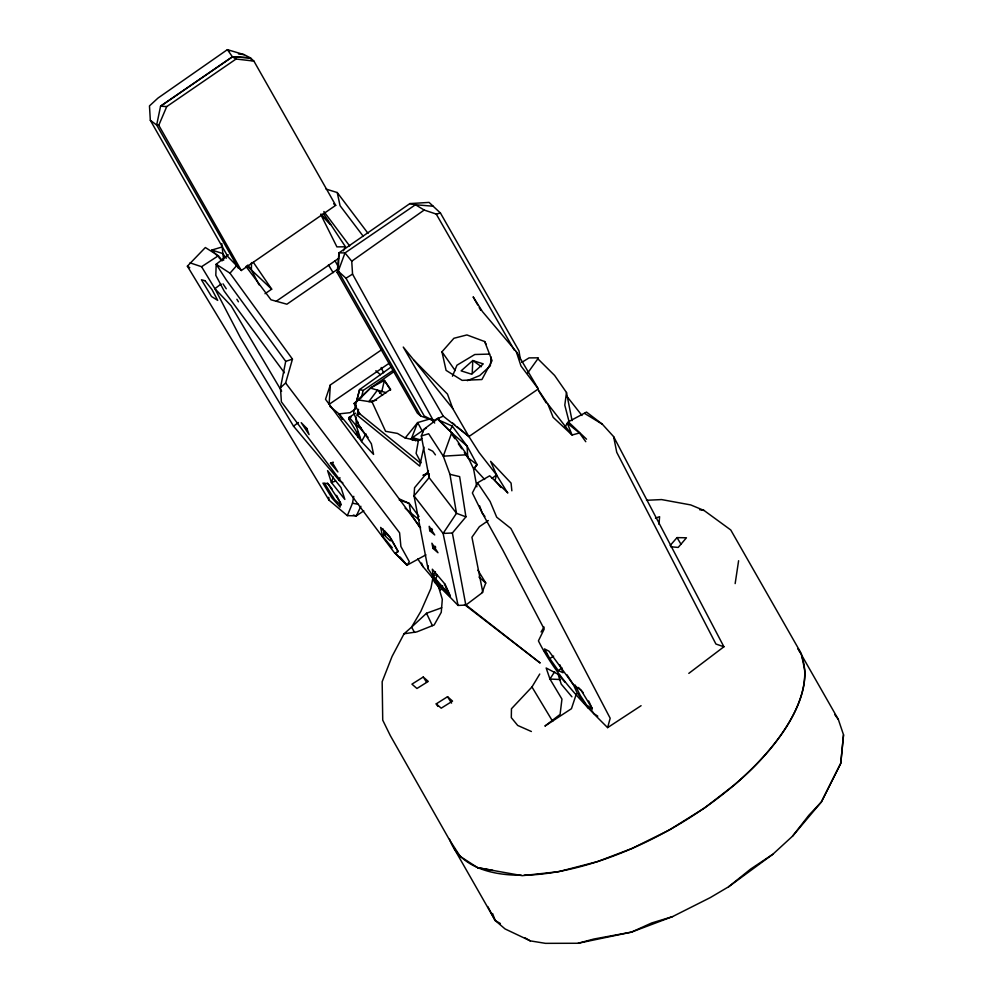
<?xml version="1.0" encoding="UTF-8"?>
<svg xmlns="http://www.w3.org/2000/svg" width="993" height="993" viewBox="0 0 993 993"><rect width="100%" height="100%" fill="white"/><g stroke="black" fill="none" stroke-linecap="round" stroke-linejoin="round"><path stroke-width="1.49" d="M259.036 284.83L251.39 269.711L251.527 262.574M507.485 492.702L496.55 474.927L479.048 452.473L468.919 436.548L443.25 416.141L433.345 420.585L420.784 416.042L338.265 271.201L338.985 252.83L409.861 203.602L429.063 202.398L440.458 213.061L519.004 350.914L520.357 359.59M429.274 473.748L429.113 477.633L414.031 495.904L427.995 568.654L439.75 586.466L458.071 605.432L465.829 605.097L482.809 592.3L471.936 537.225L479.383 526.687L488.308 520.568M472.209 373.666L472.78 360.533L483.268 363.885L471.601 374.2L461.112 370.861L472.78 360.533L481.406 366.715M568.195 424.458L568.306 421.851L586.503 412.083L602.329 424.197L613.612 436.61L723.909 646.778L688.807 673.378M357.828 437.292L358.014 434.202M490.579 364.22L491.014 356.946M382.268 349.325L330.346 384.936L329.13 404.337L389.033 363.351M658.967 524.329L659.6 516.695L655.442 518.135M798.124 648.95L838.303 719.366L843.529 734.832L840.761 763.307L821.372 801.959L792.538 836.18L772.777 854.315L728.626 886.761L710.231 897.635L672.497 916.638L631.474 932.117L578.137 943.263L545.48 943.35L530.237 940.867L505.065 928.939L495.184 920.499L454.322 848.916M420.784 416.042L417.37 413.15L337.173 272.541L338.985 252.83L345.005 252.93L415.459 204.744L433.209 206.221M843.529 734.832L840.761 763.307L821.372 801.959L808.935 815.166L792.538 836.18M427.995 568.654L428.318 565.811M521.784 362.371L529.046 357.89L538.417 357.84L537.858 358.808L554.603 375.428L566.482 392.508L564.794 405.156L569.274 422.509M735.155 583.599L738.606 560.722M422.037 438.31L418.351 440.78L416.104 453.367L421.007 462.75M222.084 260.489L218.386 255.735L205.352 247.53L187.379 266.174L329.006 500.137L347.351 515.64L352.478 503.228L353.756 496.363M432.849 578.112L430.925 588.377L420.871 611.303L411.586 627.129L404.064 633.782L392.086 656.385L382.168 681.695L382.727 720.148L390.286 735.565L449.109 839.197L460.218 856.438L477.707 867.696L522.231 875.677L558.562 871.705L597.525 861.576L632.243 848.357L669.419 829.937L704.658 807.917L733.467 785.624M425.91 554.851L407.043 565.191L394.184 552.431L281.379 401.817L280.46 387.729L285.711 361.365L226.305 279.952L216.189 264.237L228.316 254.816M423.899 447.049L419.704 466.102L357.132 415.148L358.547 409.339M342.846 482.896L339.258 480.513L339.916 477.633M361.378 397.734L363.14 390.472L393.998 369.744M356.276 402.426L359.59 389.579L391.614 366.653M442.58 585.684L441.811 588.626L450.412 596.793L443.945 582.891L432.327 569.2L433.097 575.369L441.811 588.626L444.889 588.936M477.559 482.809L472.37 492.987L482.176 512.909L502.892 550.246L544.201 629.066L538.417 640.857C555.112 674.359 581.277 701.505 607.617 727.633L610.174 718.237L510.874 528.45L496.699 517.179L490.095 501.453L477.559 482.809L489.673 475.821L507.882 492.9M511.854 490.803L511.072 483.094L490.604 461.335L496.55 474.927L494.986 480.525L500.981 487.538M280.46 387.729L285.624 382.988L292.463 359.131L229.979 273.174L216.189 264.237L215.804 275.309L224.182 291.073L284.42 372.797M359.603 437.131L348.692 418.798L349.188 417.296L355.618 413.175M576.312 694.02L571.459 708.692L544.909 726.082L560.089 714.414L561.951 699.109L549.948 679.026L546.162 667.991L559.742 675.153M330.346 384.936L325.505 399.285L420.622 527.904M428.455 471.042L414.553 487.737L414.031 495.904L443.101 533.44L452.361 532.993L465.916 516.844L456.482 513.294L429.113 477.633L421.342 435.964L423.912 429.299L437.429 418.972L451.753 432.725L443.288 456.172L449.941 474.331L456.482 513.294L443.101 533.44L458.071 605.432M333.325 477.074L331.377 482.474L344.844 499.429L341.021 487.588L327.566 470.608L331.377 482.474L335.659 481.046M338.265 271.201L345.005 252.93L351.733 261.221L352.552 274.118L433.345 420.585L424.247 415.993L345.974 278.226L338.265 271.201L337.173 272.541M482.139 592.548L485.763 582.978L477.894 570.218M411.09 439.415L417.668 422.571L431.372 418.525M452.473 376.21L456.929 365.225L474.803 354.501L489.698 354.079M241.311 270.518L158.768 125.279L166.737 106.586L236.086 59.021L253.898 61.094L335.708 205.34L241.311 270.518L228.018 256.815L150.328 120.29L149.471 105.903L158.036 98.034L227.385 49.65L244.228 54.677L250.422 57.879L253.898 61.094M360.893 506.281L356.326 515.876L347.351 515.64M385.011 531.069L382.504 536.208L392.322 547.801M449.692 431.086L452.299 426.121L439.316 420.312L438.161 417.681M343.367 250.844L345.49 246.798L323.37 213.396M363.14 390.472L359.59 389.579L353.62 412.79L358.287 423.986L371.37 443.759L373.579 454.409L361.502 441.562L365.908 433.73M564.992 427.114L567.288 423.192L579.49 432.985L585.783 441.711M541.061 631.982L544.052 627.017M531.379 731.506L517.701 725.449L511.308 717.654L511.457 708.754L531.963 686.97L539.745 674.036M435.43 571.707L433.097 575.369L437.28 574.885L435.79 579.118L450.052 595.366L444.79 583.574M554.665 671.69L549.948 679.026L560.412 679.56M385.445 535.252L382.504 536.208L380.667 527.407L389.914 537.374L398.131 551.289L395.288 553.25L407.043 565.191L409.327 561.69L400.899 546.498L399.596 532.819L285.624 382.988M527.531 373.219L537.858 358.808M473.587 469.379L477.087 464.637L467.107 446.105L452.299 426.121M420.523 463.123L359.851 413.882L354.091 403.53L358.597 399.98L372.114 402.091L385.582 431.31L397.436 433.42L405.181 438L417.668 422.571L422.757 432.092M670.138 545.505L677.027 537.61L686.424 537.796L678.207 547.428L670.66 546.758M229.979 273.174L236.619 265.64M484.671 341.542L492.056 360.658L481.915 379.537L462.117 380.369L446.08 370.377L441.959 351.807L453.9 338.278L466.921 334.939L484.671 341.542L486.123 344.236M434.996 546.175L433.01 548.409L437.987 552.741L431.905 543.208L433.01 548.409L435.766 547.143M431.831 528.487L429.746 530.696L434.723 534.954L429.187 526.327L429.746 530.696L432.489 529.617M358.597 399.98L370.451 388.089L394.382 371.357M354.091 403.53L370.451 388.089L384.378 380.381L390.609 389.33L372.114 402.091M441.724 607.753L426.518 613.252L411.586 627.129L414.553 632.442M490.492 365.672L479.693 375.577L467.343 380.667M379.574 393.166L381.858 391.316L384.378 380.381L390.559 390.137M728.626 886.761L750.646 869.049L772.777 854.315M412.306 440.383L414.627 438.546M221.005 284.048L214.91 288.69L240.554 337.955L293.531 426.183L339.258 480.513M492.019 478.353L496.55 474.927M566.966 674.756L573.482 684.847L581.153 690.309L592.225 708.58L588.228 708.158L577.119 692.878L573.482 684.847L548.98 651.209L544.512 648.901L549.787 658.558L558.302 670.61L561.988 667.83M293.531 426.183L298.409 422.534M348.692 418.798L351.162 417.023M351.733 261.221L424.185 210.044L436.237 214.066L440.458 213.061M415.633 440.867L412.455 437.677L426.369 427.921M337.496 269.351L286.903 304.206L271.002 299.799L245.991 266.434M276.364 301.164L338.551 258.441M355.134 409.19L350.07 412.678L339.023 413.87L329.85 406.398M357.132 415.148L359.689 413.398M457.14 426.754L468.919 436.548L538.305 388.946L516.261 351.584L482.437 311.566L473.14 296.845L477.695 304.913M355.581 433.829L358.15 432.092M265.007 293.705L271.685 289.174L253.327 262.276M363.798 510.836L356.326 515.876L353.334 515.069M607.617 727.633L641.081 705.7M190.035 262.847L201.567 266.707L218.386 255.735M436.237 703.863L447.533 696.714L452.547 701.095L441.215 708.183L436.237 703.863L437.876 706.408M549.787 658.558L553.66 656.112M423.254 677.015L411.934 684.152L416.936 688.484L428.281 681.409L423.254 677.015L426.481 682.141M345.974 278.226L352.552 274.118M425.476 474.071L422.968 475.349L427.102 474.207M395.288 553.25L397.808 552.071M330.495 463.234L332.245 462.552L337.905 471.936L330.495 463.234L333.338 462.192M285.711 361.365L292.463 359.131M672.497 916.638L651.631 922.994L631.474 932.117L593.851 939.03L578.137 943.263M216.933 255.449L211.857 250.05L222.556 246.823M421.342 435.964L428.666 433.742L443.288 456.172L466.834 454.757L473.562 468.795L476.863 486.818M579.49 432.985L572.08 435.008L553.138 417.333L547.813 404.002L537.871 389.182M376.496 400.154L368.899 401.569L377.452 390.112L382.553 395.326M404.064 633.782L416.799 631.896L434.14 624.994L441.252 612.333L442.307 599.325L437.64 583.822L422.956 566.618L417.78 558.96M646.505 500.286L661.574 499.578L690.694 504.916L704.012 510.439L730.749 529.964L801.289 653.555L804.715 670.089A198.873 92.498 -29.6 0 1 733.529 785.649M345.49 246.798L336.9 246.872L321.322 215.63M251.949 60.573L250.422 57.879L232.424 56.824L160.568 106.189L156.671 125.019L238.159 267.911L236.781 265.243M250.422 57.879L232.474 56.738L160.568 106.189L166.737 106.586M356.102 416.948L356.226 425.674L359.205 426.022M158.768 125.279L156.671 125.019L150.328 120.29M238.457 53.907L244.228 54.677M699.593 509.694L704.012 510.439M477.707 867.696L492.838 870.377M352.478 503.228L358.523 504.345M409.861 203.602L415.459 204.744L424.185 210.044M405.181 438L418.351 440.78M449.941 474.331L459.635 476.628L465.916 516.844M412.455 437.677L420.697 439.924M370.451 388.089L386.277 392.707M326.064 189.08L337.235 192.543L368.031 233.355M211.857 250.05L222.68 253.525L226.267 258.267M399.248 500.013L409.215 503.377L418.972 516.546M723.909 646.778L715.928 644.035L616.74 452.299L613.612 436.61M558.302 670.61L563.056 672.72L559.878 664.789M399.683 499.119L409.215 503.377L410.73 513.48L419.667 527.209M428.517 449.097L432.737 451.219L435.443 454.856M358.088 422.174L358.634 426.58L361.204 428.008M487.786 906.584L495.184 920.499L500.373 923.515M525.036 937.851L530.237 940.867M236.086 59.021L232.424 56.824L227.385 49.65L229.507 51.04M584.542 413.386L602.329 424.197M187.379 266.174L189.762 267.688M597.786 716.164L594.112 713.781L591.344 710.082M591.195 708.158L586.652 705.104L580.309 695.522L575.071 684.996M578.447 687.454L583.152 692.605M333.66 203.801L335.708 205.34M464.327 452.56L467.765 457.624L477.087 464.637L474.232 468.088L484.646 479.47M419.356 520.009L405.107 508.155M464.488 604.563L540.167 663.001L465.655 604.737M438.782 583.723L433.891 579.912L440.582 590.276M452.423 422.832L454.782 424.793M450.859 432.079L467.107 446.105L467.765 457.624M478.974 577.057L485.763 582.978M375.863 370.749L380.381 374.709M246.872 265.714L271.685 289.174M340.785 505.127L334.629 499.541L324.686 483.467M390.299 540.813L385.83 536.605L383.124 528.959M568.306 421.851L586.54 439.179M439.725 587.422L434.661 582.407L432.054 576.846M443.25 416.141L403.257 347.066L413.92 360.186L447.483 394.097L452.758 408.533L468.919 436.548M321.037 214.724L330.619 224.542L320.938 213.979M439.316 420.312L448.662 430.006M218.957 257.609L221.998 260.849M565.104 682.253L558.203 674.657L561.206 684.09L571.906 696.801M544.152 650.725L547.106 654.015M358.634 426.58L368.055 437.404M385.905 532.223L390.547 537.685M400.179 557.073L407.043 565.191M349.188 417.296L357.021 426.705M342.213 419.071L339.023 413.87L360.496 439.961M413.92 360.186L452.758 408.533M247.716 265.094L251.39 269.711M566.904 396.381L581.972 415.484M547.813 404.002L572.08 435.008L567.288 423.192M327.541 483.144L332.258 489.189M484.919 516.484L482.176 512.909L479.619 505.847M363.314 236.371L340.065 205.7L337.235 192.543M538.305 388.946L520.977 365.97L516.261 351.584M834.691 714.538L838.303 719.366M323.879 211.534L349.623 245.904M434.673 423.055L432.191 419.667L433.829 422.162M538.951 391.366L546.187 402.885M441.959 351.807L455.191 370.575M451.753 432.725L466.834 454.757M451.418 433.606L454.856 438.67M458.307 443.722L461.745 448.774M223.028 283.849L226.255 288.777M339.023 413.87L342.324 418.972M447.533 696.714L451.567 703.118M236.88 299.278L238.432 301.798M328.435 264.908L333.164 272.665M201.567 266.707L214.91 288.69L231.108 305.757L281.64 391.217M531.963 686.97L552.691 721.415M677.027 537.61L680.9 544.09M436.237 214.066L514.448 350.343M479.209 307.607L480.724 310.288M335.075 260.824L338.017 266.248M391.279 539.038L397.883 551.289M336.664 495.37L341.17 504.729M426.518 613.252L432.402 625.652M588.675 700.959L592.337 708.915M381.188 367.509L383.571 372.76M421.591 563.081L422.956 566.618M492.59 913.51L495.184 920.499M356.226 425.674L361.502 441.562M566.482 392.508L572.067 420.635M452.361 532.993L465.829 605.097M223.648 260.303L221.787 243.583M328.745 497.319L329.006 500.137M355.941 405.318L355.978 408.222M801.574 655.827A198.948 92.473 -29.6 0 1 723.525 793.755A198.948 92.473 -29.6 0 1 524.192 875.205M521.275 875.243A198.948 92.473 -29.6 0 1 449.568 839.246M798.186 648.913A198.948 92.473 -29.6 0 1 799.688 651.607M340.475 502.768L340.065 507.162L331.799 497.791L322.948 483.132L327.889 483.603L340.475 502.768M205.03 280.721L201.43 279.765L211.497 296.497L217.703 300.382L212.006 289.571L205.03 280.721M306.887 428.492L301.214 422.67L309.071 434.599L306.887 428.492"/></g></svg>
